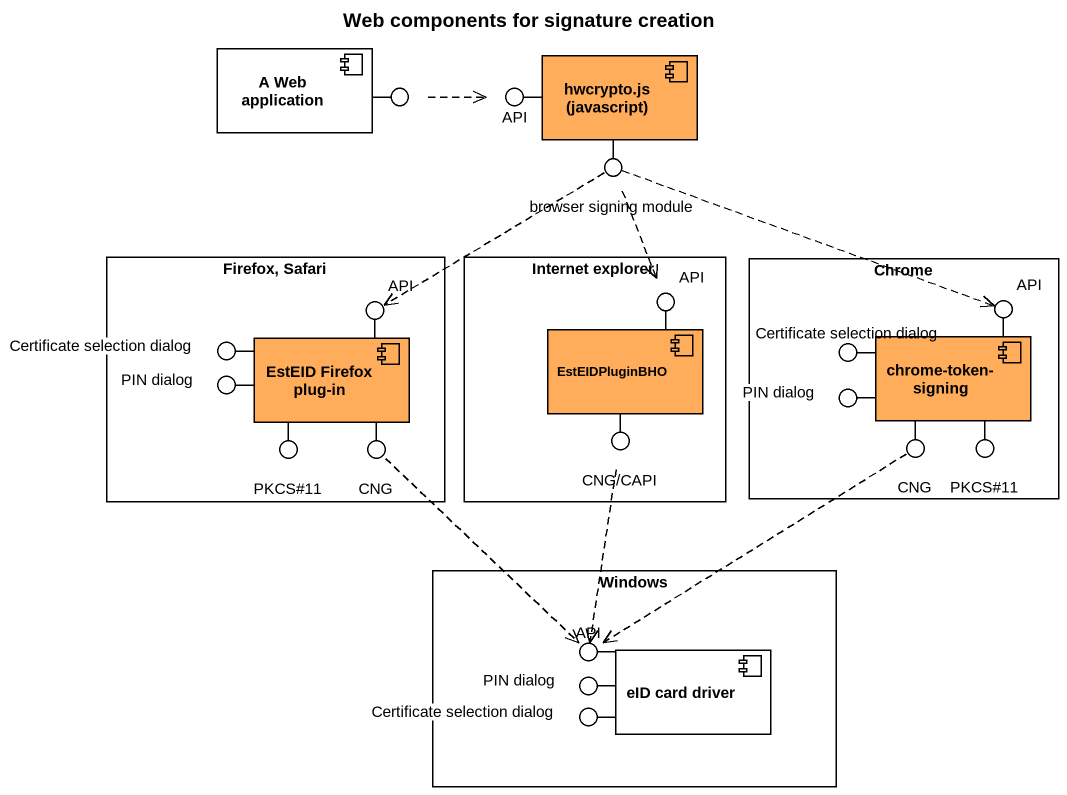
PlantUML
@startuml
title Web components for signature creation
component "A Web application" as A_Web_application #FFFFFF
component "hwcrypto.js (javascript)" as hwcrypto_js_javascript #FFAD5B
() " " as lollipop1
() API
() "browser signing module" as browser_signing_module
rectangle "Firefox, Safari" as Firefox_Safari {
  component "EstEID Firefox plug-in" as EstEID_Firefox_plug_in #FFAD5B
}
() "API" as API_2
rectangle "Internet explorer" as Internet_explorer {
  component EstEIDPluginBHO #FFAD5B
}
() "API" as API_3
rectangle Chrome {
  component "chrome-token-signing" as chrome_token_signing #FFAD5B
}
() "API" as API_4
() "PIN dialog" as PIN_dialog
() "Certificate selection dialog" as Certificate_selection_dialog
() "Certificate selection dialog" as Certificate_selection_dialog_2
() "PKCS#11" as PKCS_11
() CNG
() "CNG/CAPI" as CNG_CAPI
() "PIN dialog" as PIN_dialog_2
() "CNG" as CNG_2
() "PKCS#11" as PKCS_11_2
rectangle Windows {
  component "eID card driver" as eID_card_driver #FFFFFF
}
() "API" as API_5
() "PIN dialog" as PIN_dialog_3
() "Certificate selection dialog" as Certificate_selection_dialog_3
A_Web_application -right- lollipop1
hwcrypto_js_javascript -left- API
hwcrypto_js_javascript -- browser_signing_module
EstEID_Firefox_plug_in -up- API_2
EstEIDPluginBHO -up- API_3
chrome_token_signing -up- API_4
EstEID_Firefox_plug_in -left- PIN_dialog
EstEID_Firefox_plug_in -left- Certificate_selection_dialog
chrome_token_signing -left- Certificate_selection_dialog_2
EstEID_Firefox_plug_in -- PKCS_11
EstEID_Firefox_plug_in -- CNG
EstEIDPluginBHO -- CNG_CAPI
chrome_token_signing -left- PIN_dialog_2
chrome_token_signing -- CNG_2
chrome_token_signing -- PKCS_11_2
eID_card_driver -left- API_5
eID_card_driver -left- PIN_dialog_3
eID_card_driver -left- Certificate_selection_dialog_3
lollipop1 .right.> API
browser_signing_module ..> API_2
browser_signing_module ..> API_3
browser_signing_module .right.> API_4
CNG ..> API_5
CNG_CAPI ..> API_5
CNG_2 ..> API_5
@enduml
